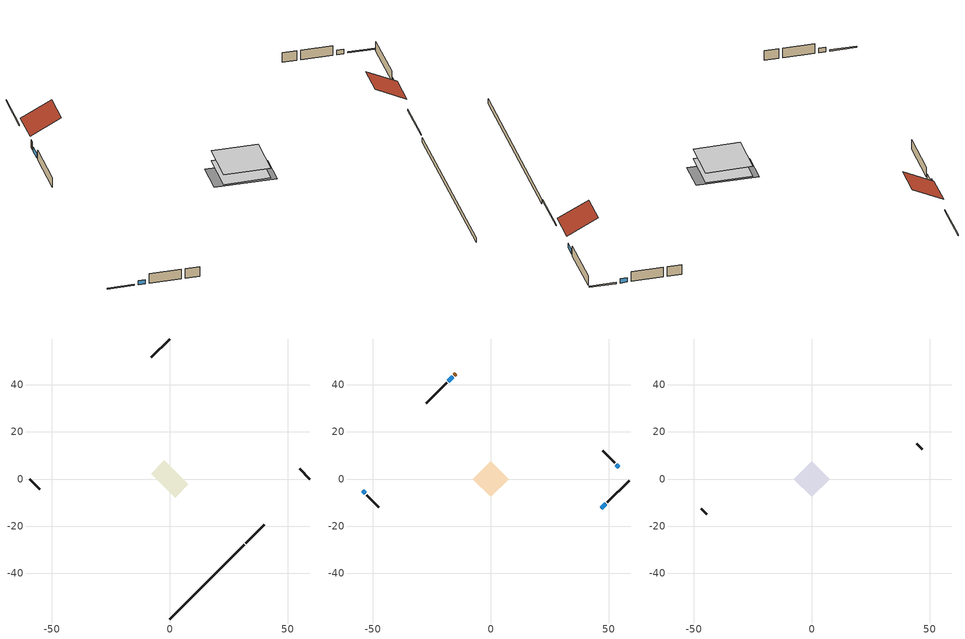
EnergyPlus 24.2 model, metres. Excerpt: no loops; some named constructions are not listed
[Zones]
crawlspace - vented
 floor foundation (Slab1 construction): -7.88,2.26 -2.26,7.88 7.88,-2.26 2.26,-7.88 z-0.91
 wall outside (RimJoist1 construction): 32.19,-27.17 39.99,-19.37 z0.3:0.61
 wall outside (RimJoist2 construction): -59.36,0 -55.03,-4.33 z0.3:0.61
 wall outside (RimJoist3 construction): 0,59.36 -7.8,51.56 z0.3:0.61
 wall outside (RimJoist4 construction): 59.36,0 55.03,4.33 z0.3:0.61
 wall foundation (FoundationWall1 construction): 0,-59.36 31.53,-27.83 z-0.91:0.3
conditioned space
 floor to crawlspace - vented (Floor1 construction): -7.55,0 0,7.55 7.55,0 0,-7.55 z0.3
 wall outside (AdiabaticWallConstruction 1): -14.76,44.6 -15.41,43.95 z0.3:2.34
 wall outside (AdiabaticWallConstruction): 46.95,-12.41 48.83,-10.53 / -16.07,43.29 -17.94,41.42 z0.3:1.49; -54.37,-4.99 -53.21,-6.15 / 54.37,4.99 53.21,6.15 z0.3:1.37
 wall outside (Wall1 construction): 49.48,-9.88 58.7,-0.66 z0.3:2.74
 wall outside (Wall2 construction): -52.55,-6.8 -47.43,-11.93 z0.3:2.74
 wall outside (Wall3 construction): -18.6,40.76 -27.28,32.08 z0.3:2.74
 wall outside (Wall4 construction): 52.55,6.8 47.43,11.93 z0.3:2.74
 window (WindowConstruction): 46.95,-12.41 48.82,-10.53 z0.3:1.49
 window (WindowConstruction 1): -54.37,-4.99 -53.21,-6.15 z0.3:1.37
 window (WindowConstruction 2): -16.07,43.29 -17.94,41.42 z0.3:1.49
 window (WindowConstruction 3): 54.37,4.99 53.21,6.15 z0.3:1.37
 door (Door): -14.76,44.59 -15.41,43.95 z0.3:2.34
attic - vented
 floor to conditioned space (Floor2 construction Reversed): -7.55,0 0,7.55 7.55,0 0,-7.55 z2.74
 wall outside (Wall5 construction): -46.77,-12.58 -44.48,-14.88 z0.3:2.74
 wall outside (Wall6 construction): 46.77,12.58 44.48,14.88 z0.3:2.74
 roof outside (Roof1 construction): 46.29,-13.06,2.74 41.24,-8.01,6.31 35.6,-13.66,6.31 40.65,-18.71,2.74
 roof outside (Roof2 construction): -14.11,45.25,2.74 -9.06,40.2,6.31 -3.41,45.85,6.31 -8.46,50.9,2.74
[Material] Roughness=Rough; Thermal Absorptance=0.9
Name | Thickness | Conductivity | Density | Specific Heat | Solar Absorptance | Visible Absorptance
ceiling loosefill ins | 0.338667 | 0.0480833 | 16.02 | 1046.75 | 0.7 | 0.7
ceiling stud and cavity | 0.1397 | 0.0920385 | 65.682 | 1177.47 | 0.7 | 0.7
floor covering | 0.0127 | 0.0433444 | 54.468 | 1339.84 | 0.6 | 0.6
floor stud and cavity | 0.1397 | 0.923637 | 92.3553 | 1139.71 | 0.7 | 0.7
gypsum board | 0.0127 | 0.160291 | 801 | 837.4 | 0.6 | 0.6
osb sheathing 0.75 in. | 0.01905 | 0.115458 | 512.64 | 1214.23 | 0.7 | 0.7
[Construction]
Floor1 construction Reversed: floor covering, osb sheathing 0.75 in., floor stud and cavity
Floor2 construction: ceiling loosefill ins, ceiling stud and cavity, gypsum board
[Schedule:Day:Interval]
cooling season schedule day; cooling season schedule day 2; cooling season schedule default day; natural vent schedule default day: No, 24:00, 0
cooling season schedule day 1; natural vent schedule day: No, 24:00, 1
[Schedule:Week:Daily]
cooling season schedule Week Rule - Jan1-Apr28: cooling season schedule day, cooling season schedule day, cooling season schedule day, cooling season schedule day, cooling season schedule day, cooling season schedule day, cooling season schedule day, cooling season schedule default day, cooling season schedule default day, cooling season schedule default day, cooling season schedule default day, cooling season schedule default day
cooling season schedule Week Rule - Apr29-May5: cooling season schedule day, cooling season schedule day, cooling season schedule day 1, cooling season schedule day 1, cooling season schedule day 1, cooling season schedule day 1, cooling season schedule day 1, cooling season schedule default day, cooling season schedule default day, cooling season schedule default day, cooling season schedule default day, cooling season schedule default day
cooling season schedule Week Rule - May6-Sep29: cooling season schedule day 1, cooling season schedule day 1, cooling season schedule day 1, cooling season schedule day 1, cooling season schedule day 1, cooling season schedule day 1, cooling season schedule day 1, cooling season schedule default day, cooling season schedule default day, cooling season schedule default day, cooling season schedule default day, cooling season schedule default day
cooling season schedule Week Rule - Sep30-Oct6: cooling season schedule day 1, cooling season schedule day 2, cooling season schedule day 2, cooling season schedule day 2, cooling season schedule day 2, cooling season schedule day 2, cooling season schedule day 2, cooling season schedule default day, cooling season schedule default day, cooling season schedule default day, cooling season schedule default day, cooling season schedule default day
cooling season schedule Week Rule - Oct7-Dec31: cooling season schedule day 2, cooling season schedule day 2, cooling season schedule day 2, cooling season schedule day 2, cooling season schedule day 2, cooling season schedule day 2, cooling season schedule day 2, cooling season schedule default day, cooling season schedule default day, cooling season schedule default day, cooling season schedule default day, cooling season schedule default day
natural vent schedule Week Rule - Jan1-Jan6: natural vent schedule day, natural vent schedule day, natural vent schedule default day, natural vent schedule day, natural vent schedule default day, natural vent schedule day, natural vent schedule default day, natural vent schedule default day, natural vent schedule default day, natural vent schedule default day, natural vent schedule default day, natural vent schedule default day
natural vent schedule Week Rule - Jan7-Dec31: natural vent schedule default day, natural vent schedule day, natural vent schedule default day, natural vent schedule day, natural vent schedule default day, natural vent schedule day, natural vent schedule default day, natural vent schedule default day, natural vent schedule default day, natural vent schedule default day, natural vent schedule default day, natural vent schedule default day
[Schedule:Year]
cooling season schedule: cooling season schedule Week Rule - Jan1-Apr28, 1, 1, 4, 28, cooling season schedule Week Rule - Apr29-May5, 4, 29, 5, 5, cooling season schedule Week Rule - May6-Sep29, 5, 6, 9, 29, cooling season schedule Week Rule - Sep30-Oct6, 9, 30, 10, 6, cooling season schedule Week Rule - Oct7-Dec31, 10, 7, 12, 31
natural vent schedule: natural vent schedule Week Rule - Jan1-Jan6, 1, 1, 1, 6, natural vent schedule Week Rule - Jan7-Dec31, 1, 7, 12, 31
